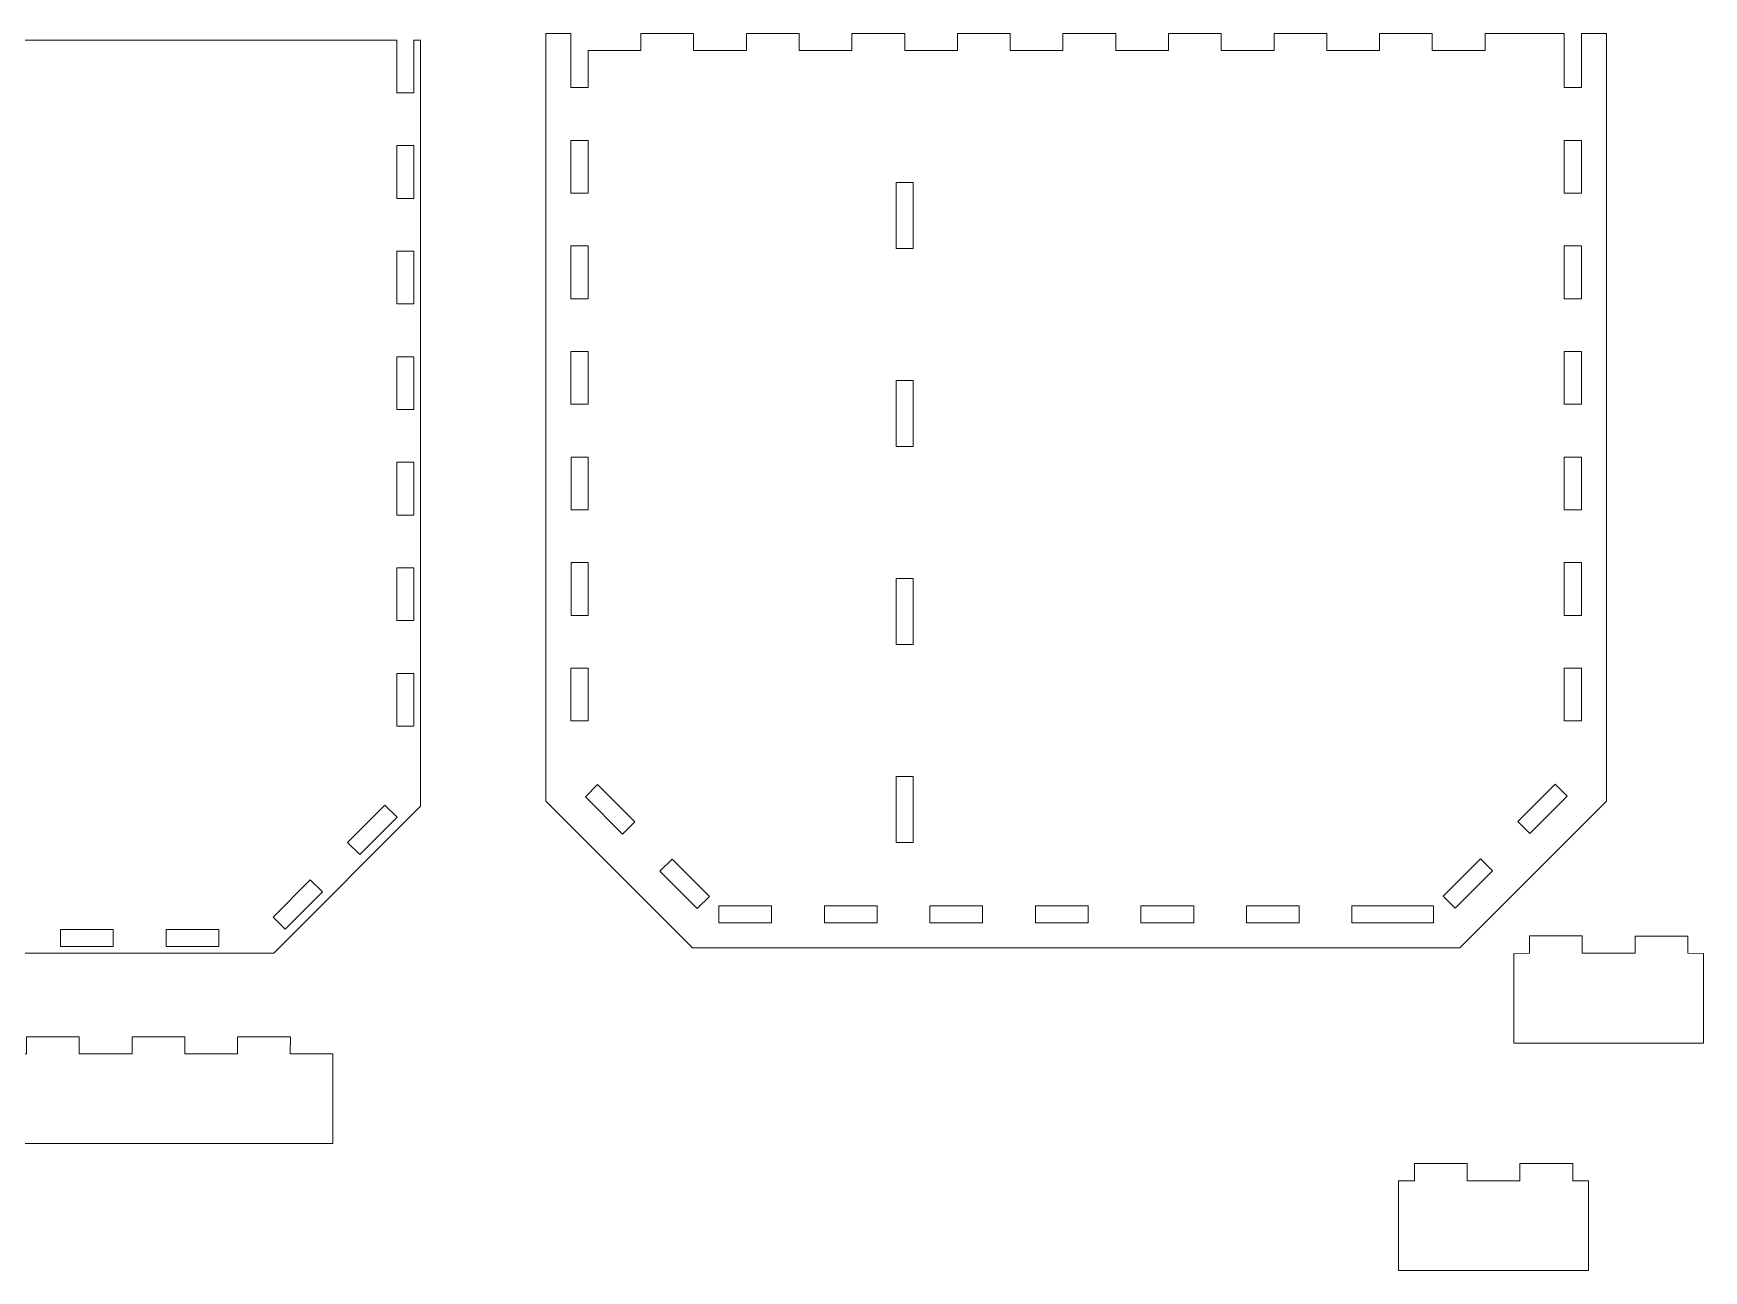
# Model space of a CAD drawing. Header units: millimetres. Extents: x -119 to 3616, y -1141 to -7.
# Drawn here: x 222 to 855, y -888 to -419 of the extents above; entities that cross this region are included whole.
import ezdxf

# ---------------------------------------------------------------- set-up
doc = ezdxf.new("R2010")
doc.units = ezdxf.units.MM
doc.header["$MEASUREMENT"] = 0
doc.layers.add('Layer 1', color=7, linetype='Continuous')

msp = doc.modelspace()

# ---------------------------------------------------------------- linework, layer by layer
at = {"layer": 'Layer 1', "color": 250, "lineweight": 9}
for points, knots in [([(-33.1546, -421.3291), (-33.1546, -421.3291), (-30.6485, -421.3292), (-30.6485, -421.3292), (-30.6485, -421.3292), (-30.6485, -421.3292), (-30.6485, -441.3373), (-30.6485, -441.3373), (-30.6485, -441.3373), (-30.6485, -441.3373), (-24.1546, -441.329), (-24.1546, -441.329), (-24.1546, -441.329), (-24.1546, -441.329), (-24.1546, -421.3291), (-24.1546, -421.3291), (-24.1546, -421.3291), (-24.1546, -421.3291), (359.8513, -421.3291), (359.8513, -421.3291), (359.8513, -421.3291), (359.8513, -421.3291), (359.8513, -441.329), (359.8513, -441.329), (359.8513, -441.329), (359.8513, -441.329), (366.3513, -441.3373), (366.3513, -441.3373), (366.3513, -441.3373), (366.3513, -441.3373), (366.3719, -421.3292), (366.3719, -421.3292), (366.3719, -421.3292), (366.3719, -421.3292), (368.8453, -421.3291), (368.8453, -421.3291), (368.8453, -421.3291), (368.8453, -421.3291), (368.8453, -711.6661), (368.8453, -711.6661), (368.8453, -711.6661), (368.8453, -711.6661), (313.2375, -767.329), (313.2375, -767.329), (313.2375, -767.329), (313.2375, -767.329), (22.4267, -767.329), (22.4267, -767.329), (22.4267, -767.329), (22.4267, -767.329), (-33.1546, -711.6655), (-33.1546, -711.6655), (-33.1546, -711.6655), (-33.1546, -711.6655), (-33.1546, -421.3291), (-33.1546, -421.3291)], [0, 0, 0, 0, 0.06666667, 0.06666667, 0.06666667, 0.06666667, 0.13333333, 0.13333333, 0.13333333, 0.13333333, 0.2, 0.2, 0.2, 0.2, 0.26666667, 0.26666667, 0.26666667, 0.26666667, 0.33333333, 0.33333333, 0.33333333, 0.33333333, 0.4, 0.4, 0.4, 0.4, 0.46666667, 0.46666667, 0.46666667, 0.46666667, 0.53333333, 0.53333333, 0.53333333, 0.53333333, 0.6, 0.6, 0.6, 0.6, 0.66666667, 0.66666667, 0.66666667, 0.66666667, 0.73333333, 0.73333333, 0.73333333, 0.73333333, 0.8, 0.8, 0.8, 0.8, 0.86666667, 0.86666667, 0.86666667, 0.86666667, 1, 1, 1, 1]), ([(416.373, -418.8709), (416.373, -418.8709), (425.8378, -418.871), (425.8378, -418.871), (425.8378, -418.871), (425.8378, -418.871), (425.8543, -439.3565), (425.8543, -439.3565), (425.8543, -439.3565), (425.8543, -439.3565), (432.3895, -439.3564), (432.3895, -439.3564), (432.3895, -439.3564), (432.3895, -439.3564), (432.3895, -425.3565), (432.3895, -425.3565), (432.3895, -425.3565), (432.3895, -425.3565), (452.3895, -425.3565), (452.3895, -425.3565), (452.3895, -425.3565), (452.3895, -425.3565), (452.3895, -418.869), (452.3895, -418.869), (452.3895, -418.869), (452.3895, -418.869), (472.3895, -418.869), (472.3895, -418.869), (472.3895, -418.869), (472.3895, -418.869), (472.3895, -425.3565), (472.3895, -425.3565), (472.3895, -425.3565), (472.3895, -425.3565), (492.3895, -425.3565), (492.3895, -425.3565), (492.3895, -425.3565), (492.3895, -425.3565), (492.3895, -418.8667), (492.3895, -418.8667), (492.3895, -418.8667), (492.3895, -418.8667), (512.3895, -418.8667), (512.3895, -418.8667), (512.3895, -418.8667), (512.3895, -418.8667), (512.3895, -425.3565), (512.3895, -425.3565), (512.3895, -425.3565), (512.3895, -425.3565), (532.3895, -425.3565), (532.3895, -425.3565), (532.3895, -425.3565), (532.3895, -425.3565), (532.3895, -418.8482), (532.3895, -418.8482), (532.3895, -418.8482), (532.3895, -418.8482), (552.3895, -418.8482), (552.3895, -418.8482), (552.3895, -418.8482), (552.3895, -418.8482), (552.3895, -425.3565), (552.3895, -425.3565), (552.3895, -425.3565), (552.3895, -425.3565), (572.3895, -425.3565), (572.3895, -425.3565), (572.3895, -425.3565), (572.3895, -425.3565), (572.3894, -418.8292), (572.3894, -418.8292), (572.3894, -418.8292), (572.3894, -418.8292), (592.3894, -418.8292), (592.3894, -418.8292), (592.3894, -418.8292), (592.3894, -418.8292), (592.3895, -425.3565), (592.3895, -425.3565), (592.3895, -425.3565), (592.3895, -425.3565), (612.3895, -425.3565), (612.3895, -425.3565), (612.3895, -425.3565), (612.3895, -425.3565), (612.3894, -418.827), (612.3894, -418.827), (612.3894, -418.827), (612.3894, -418.827), (632.3894, -418.827), (632.3894, -418.827), (632.3894, -418.827), (632.3894, -418.827), (632.3895, -425.3565), (632.3895, -425.3565), (632.3895, -425.3565), (632.3895, -425.3565), (652.3895, -425.3565), (652.3895, -425.3565), (652.3895, -425.3565), (652.3895, -425.3565), (652.3894, -418.8415), (652.3894, -418.8415), (652.3894, -418.8415), (652.3894, -418.8415), (672.3894, -418.8415), (672.3894, -418.8415), (672.3894, -418.8415), (672.3894, -418.8415), (672.3895, -425.3565), (672.3895, -425.3565), (672.3895, -425.3565), (672.3895, -425.3565), (692.3895, -425.3565), (692.3895, -425.3565), (692.3895, -425.3565), (692.3895, -425.3565), (692.3894, -418.8392), (692.3894, -418.8392), (692.3894, -418.8392), (692.3894, -418.8392), (712.3894, -418.8392), (712.3894, -418.8392), (712.3894, -418.8392), (712.3894, -418.8392), (712.3895, -425.3565), (712.3895, -425.3565), (712.3895, -425.3565), (712.3895, -425.3565), (732.3895, -425.3565), (732.3895, -425.3565), (732.3895, -425.3565), (732.3895, -425.3565), (732.3894, -418.8535), (732.3894, -418.8535), (732.3894, -418.8535), (732.3894, -418.8535), (752.3894, -418.8535), (752.3894, -418.8535), (752.3894, -418.8535), (752.3894, -418.8535), (752.3895, -425.3565), (752.3895, -425.3565), (752.3895, -425.3565), (752.3895, -425.3565), (772.3895, -425.3565), (772.3895, -425.3565), (772.3895, -425.3565), (772.3895, -425.3565), (772.3894, -418.8512), (772.3894, -418.8512), (772.3894, -418.8512), (772.3894, -418.8512), (802.3954, -418.8512), (802.3954, -418.8512), (802.3954, -418.8512), (802.3954, -418.8512), (802.3955, -439.3564), (802.3955, -439.3564), (802.3955, -439.3564), (802.3955, -439.3564), (808.9605, -439.3564), (808.9605, -439.3564), (808.9605, -439.3564), (808.9605, -439.3564), (808.9605, -418.8497), (808.9605, -418.8497), (808.9605, -418.8497), (808.9605, -418.8497), (818.3895, -418.8497), (818.3895, -418.8497), (818.3895, -418.8497), (818.3895, -418.8497), (818.3895, -709.6935), (818.3895, -709.6935), (818.3895, -709.6935), (818.3895, -709.6935), (762.7817, -765.3564), (762.7817, -765.3564), (762.7817, -765.3564), (762.7817, -765.3564), (471.9709, -765.3564), (471.9709, -765.3564), (471.9709, -765.3564), (471.9709, -765.3564), (416.3895, -709.6929), (416.3895, -709.6929), (416.3895, -709.6929), (416.3895, -709.6929), (416.373, -418.8709), (416.373, -418.8709)], [0, 0, 0, 0, 0.02040816, 0.02040816, 0.02040816, 0.02040816, 0.04081633, 0.04081633, 0.04081633, 0.04081633, 0.06122449, 0.06122449, 0.06122449, 0.06122449, 0.08163265, 0.08163265, 0.08163265, 0.08163265, 0.10204082, 0.10204082, 0.10204082, 0.10204082, 0.12244898, 0.12244898, 0.12244898, 0.12244898, 0.14285714, 0.14285714, 0.14285714, 0.14285714, 0.16326531, 0.16326531, 0.16326531, 0.16326531, 0.18367347, 0.18367347, 0.18367347, 0.18367347, 0.20408163, 0.20408163, 0.20408163, 0.20408163, 0.2244898, 0.2244898, 0.2244898, 0.2244898, 0.24489796, 0.24489796, 0.24489796, 0.24489796, 0.26530612, 0.26530612, 0.26530612, 0.26530612, 0.28571429, 0.28571429, 0.28571429, 0.28571429, 0.30612245, 0.30612245, 0.30612245, 0.30612245, 0.32653061, 0.32653061, 0.32653061, 0.32653061, 0.34693878, 0.34693878, 0.34693878, 0.34693878, 0.36734694, 0.36734694, 0.36734694, 0.36734694, 0.3877551, 0.3877551, 0.3877551, 0.3877551, 0.40816327, 0.40816327, 0.40816327, 0.40816327, 0.42857143, 0.42857143, 0.42857143, 0.42857143, 0.44897959, 0.44897959, 0.44897959, 0.44897959, 0.46938776, 0.46938776, 0.46938776, 0.46938776, 0.48979592, 0.48979592, 0.48979592, 0.48979592, 0.51020408, 0.51020408, 0.51020408, 0.51020408, 0.53061224, 0.53061224, 0.53061224, 0.53061224, 0.55102041, 0.55102041, 0.55102041, 0.55102041, 0.57142857, 0.57142857, 0.57142857, 0.57142857, 0.59183673, 0.59183673, 0.59183673, 0.59183673, 0.6122449, 0.6122449, 0.6122449, 0.6122449, 0.63265306, 0.63265306, 0.63265306, 0.63265306, 0.65306122, 0.65306122, 0.65306122, 0.65306122, 0.67346939, 0.67346939, 0.67346939, 0.67346939, 0.69387755, 0.69387755, 0.69387755, 0.69387755, 0.71428571, 0.71428571, 0.71428571, 0.71428571, 0.73469388, 0.73469388, 0.73469388, 0.73469388, 0.75510204, 0.75510204, 0.75510204, 0.75510204, 0.7755102, 0.7755102, 0.7755102, 0.7755102, 0.79591837, 0.79591837, 0.79591837, 0.79591837, 0.81632653, 0.81632653, 0.81632653, 0.81632653, 0.83673469, 0.83673469, 0.83673469, 0.83673469, 0.85714286, 0.85714286, 0.85714286, 0.85714286, 0.87755102, 0.87755102, 0.87755102, 0.87755102, 0.89795918, 0.89795918, 0.89795918, 0.89795918, 0.91836735, 0.91836735, 0.91836735, 0.91836735, 0.93877551, 0.93877551, 0.93877551, 0.93877551, 0.95918367, 0.95918367, 0.95918367, 0.95918367, 1, 1, 1, 1]), ([(359.8513, -461.329), (359.8513, -461.329), (366.3513, -461.329), (366.3513, -461.329), (366.3513, -461.329), (366.3513, -461.329), (366.3513, -481.329), (366.3513, -481.329), (366.3513, -481.329), (366.3513, -481.329), (359.8513, -481.329), (359.8513, -481.329), (359.8513, -481.329), (359.8513, -481.329), (359.8513, -461.329), (359.8513, -461.329)], [0, 0, 0, 0, 0.2, 0.2, 0.2, 0.2, 0.4, 0.4, 0.4, 0.4, 0.6, 0.6, 0.6, 0.6, 1, 1, 1, 1]), ([(425.8571, -459.3565), (425.8571, -459.3565), (432.3895, -459.3564), (432.3895, -459.3564), (432.3895, -459.3564), (432.3895, -459.3564), (432.3895, -479.3564), (432.3895, -479.3564), (432.3895, -479.3564), (432.3895, -479.3564), (425.8571, -479.3565), (425.8571, -479.3565), (425.8571, -479.3565), (425.8571, -479.3565), (425.8571, -459.3565), (425.8571, -459.3565)], [0, 0, 0, 0, 0.2, 0.2, 0.2, 0.2, 0.4, 0.4, 0.4, 0.4, 0.6, 0.6, 0.6, 0.6, 1, 1, 1, 1]), ([(802.3955, -459.3564), (802.3955, -459.3564), (808.8964, -459.3565), (808.8964, -459.3565), (808.8964, -459.3565), (808.8964, -459.3565), (808.8964, -479.3565), (808.8964, -479.3565), (808.8964, -479.3565), (808.8964, -479.3565), (802.3955, -479.3564), (802.3955, -479.3564), (802.3955, -479.3564), (802.3955, -479.3564), (802.3955, -459.3564), (802.3955, -459.3564)], [0, 0, 0, 0, 0.2, 0.2, 0.2, 0.2, 0.4, 0.4, 0.4, 0.4, 0.6, 0.6, 0.6, 0.6, 1, 1, 1, 1]), ([(549.1395, -475.3564), (549.1395, -475.3564), (555.6395, -475.3564), (555.6395, -475.3564), (555.6395, -475.3564), (555.6395, -475.3564), (555.6395, -500.3564), (555.6395, -500.3564), (555.6395, -500.3564), (555.6395, -500.3564), (549.1395, -500.3564), (549.1395, -500.3564), (549.1395, -500.3564), (549.1395, -500.3564), (549.1395, -475.3564), (549.1395, -475.3564)], [0, 0, 0, 0, 0.2, 0.2, 0.2, 0.2, 0.4, 0.4, 0.4, 0.4, 0.6, 0.6, 0.6, 0.6, 1, 1, 1, 1]), ([(425.8924, -499.3565), (425.8924, -499.3565), (432.3895, -499.3564), (432.3895, -499.3564), (432.3895, -499.3564), (432.3895, -499.3564), (432.3895, -519.3564), (432.3895, -519.3564), (432.3895, -519.3564), (432.3895, -519.3564), (425.8924, -519.3565), (425.8924, -519.3565), (425.8924, -519.3565), (425.8924, -519.3565), (425.8924, -499.3565), (425.8924, -499.3565)], [0, 0, 0, 0, 0.2, 0.2, 0.2, 0.2, 0.4, 0.4, 0.4, 0.4, 0.6, 0.6, 0.6, 0.6, 1, 1, 1, 1]), ([(802.3955, -499.3564), (802.3955, -499.3564), (808.8991, -499.3565), (808.8991, -499.3565), (808.8991, -499.3565), (808.8991, -499.3565), (808.8991, -519.3565), (808.8991, -519.3565), (808.8991, -519.3565), (808.8991, -519.3565), (802.3955, -519.3564), (802.3955, -519.3564), (802.3955, -519.3564), (802.3955, -519.3564), (802.3955, -499.3564), (802.3955, -499.3564)], [0, 0, 0, 0, 0.2, 0.2, 0.2, 0.2, 0.4, 0.4, 0.4, 0.4, 0.6, 0.6, 0.6, 0.6, 1, 1, 1, 1]), ([(359.8513, -501.329), (359.8513, -501.329), (366.3513, -501.329), (366.3513, -501.329), (366.3513, -501.329), (366.3513, -501.329), (366.3513, -521.3456), (366.3513, -521.3456), (366.3513, -521.3456), (366.3513, -521.3456), (359.8513, -521.329), (359.8513, -521.329), (359.8513, -521.329), (359.8513, -521.329), (359.8513, -501.329), (359.8513, -501.329)], [0, 0, 0, 0, 0.2, 0.2, 0.2, 0.2, 0.4, 0.4, 0.4, 0.4, 0.6, 0.6, 0.6, 0.6, 1, 1, 1, 1]), ([(359.8513, -541.329), (359.8513, -541.329), (366.3513, -541.329), (366.3513, -541.329), (366.3513, -541.329), (366.3513, -541.329), (366.3513, -561.3372), (366.3513, -561.3372), (366.3513, -561.3372), (366.3513, -561.3372), (359.8513, -561.329), (359.8513, -561.329), (359.8513, -561.329), (359.8513, -561.329), (359.8513, -541.329), (359.8513, -541.329)], [0, 0, 0, 0, 0.2, 0.2, 0.2, 0.2, 0.4, 0.4, 0.4, 0.4, 0.6, 0.6, 0.6, 0.6, 1, 1, 1, 1]), ([(425.8291, -539.3564), (425.8291, -539.3564), (432.3895, -539.3564), (432.3895, -539.3564), (432.3895, -539.3564), (432.3895, -539.3564), (432.3895, -559.3564), (432.3895, -559.3564), (432.3895, -559.3564), (432.3895, -559.3564), (425.8291, -559.3564), (425.8291, -559.3564), (425.8291, -559.3564), (425.8291, -559.3564), (425.8291, -539.3564), (425.8291, -539.3564)], [0, 0, 0, 0, 0.2, 0.2, 0.2, 0.2, 0.4, 0.4, 0.4, 0.4, 0.6, 0.6, 0.6, 0.6, 1, 1, 1, 1]), ([(802.3955, -539.3564), (802.3955, -539.3564), (808.935, -539.3564), (808.935, -539.3564), (808.935, -539.3564), (808.935, -539.3564), (808.935, -559.3564), (808.935, -559.3564), (808.935, -559.3564), (808.935, -559.3564), (802.3955, -559.3564), (802.3955, -559.3564), (802.3955, -559.3564), (802.3955, -559.3564), (802.3955, -539.3564), (802.3955, -539.3564)], [0, 0, 0, 0, 0.2, 0.2, 0.2, 0.2, 0.4, 0.4, 0.4, 0.4, 0.6, 0.6, 0.6, 0.6, 1, 1, 1, 1]), ([(549.1395, -550.3564), (549.1395, -550.3564), (555.6395, -550.3564), (555.6395, -550.3564), (555.6395, -550.3564), (555.6395, -550.3564), (555.6395, -575.3564), (555.6395, -575.3564), (555.6395, -575.3564), (555.6395, -575.3564), (549.1395, -575.3564), (549.1395, -575.3564), (549.1395, -575.3564), (549.1395, -575.3564), (549.1395, -550.3564), (549.1395, -550.3564)], [0, 0, 0, 0, 0.2, 0.2, 0.2, 0.2, 0.4, 0.4, 0.4, 0.4, 0.6, 0.6, 0.6, 0.6, 1, 1, 1, 1]), ([(359.8513, -581.329), (359.8513, -581.329), (366.3513, -581.329), (366.3513, -581.329), (366.3513, -581.329), (366.3513, -581.329), (366.3513, -601.3393), (366.3513, -601.3393), (366.3513, -601.3393), (366.3513, -601.3393), (359.8513, -601.329), (359.8513, -601.329), (359.8513, -601.329), (359.8513, -601.329), (359.8513, -581.329), (359.8513, -581.329)], [0, 0, 0, 0, 0.2, 0.2, 0.2, 0.2, 0.4, 0.4, 0.4, 0.4, 0.6, 0.6, 0.6, 0.6, 1, 1, 1, 1]), ([(425.9309, -579.3563), (425.9309, -579.3563), (432.3895, -579.3564), (432.3895, -579.3564), (432.3895, -579.3564), (432.3895, -579.3564), (432.3895, -599.3564), (432.3895, -599.3564), (432.3895, -599.3564), (432.3895, -599.3564), (425.9309, -599.3563), (425.9309, -599.3563), (425.9309, -599.3563), (425.9309, -599.3563), (425.9309, -579.3563), (425.9309, -579.3563)], [0, 0, 0, 0, 0.2, 0.2, 0.2, 0.2, 0.4, 0.4, 0.4, 0.4, 0.6, 0.6, 0.6, 0.6, 1, 1, 1, 1]), ([(802.3955, -579.3564), (802.3955, -579.3564), (808.9375, -579.3564), (808.9375, -579.3564), (808.9375, -579.3564), (808.9375, -579.3564), (808.9375, -599.3564), (808.9375, -599.3564), (808.9375, -599.3564), (808.9375, -599.3564), (802.3955, -599.3564), (802.3955, -599.3564), (802.3955, -599.3564), (802.3955, -599.3564), (802.3955, -579.3564), (802.3955, -579.3564)], [0, 0, 0, 0, 0.2, 0.2, 0.2, 0.2, 0.4, 0.4, 0.4, 0.4, 0.6, 0.6, 0.6, 0.6, 1, 1, 1, 1]), ([(425.9002, -619.3564), (425.9002, -619.3564), (432.3895, -619.3564), (432.3895, -619.3564), (432.3895, -619.3564), (432.3895, -619.3564), (432.3895, -639.3564), (432.3895, -639.3564), (432.3895, -639.3564), (432.3895, -639.3564), (425.9002, -639.3564), (425.9002, -639.3564), (425.9002, -639.3564), (425.9002, -639.3564), (425.9002, -619.3564), (425.9002, -619.3564)], [0, 0, 0, 0, 0.2, 0.2, 0.2, 0.2, 0.4, 0.4, 0.4, 0.4, 0.6, 0.6, 0.6, 0.6, 1, 1, 1, 1]), ([(802.3955, -619.3564), (802.3955, -619.3564), (808.9398, -619.3563), (808.9398, -619.3563), (808.9398, -619.3563), (808.9398, -619.3563), (808.9398, -639.3563), (808.9398, -639.3563), (808.9398, -639.3563), (808.9398, -639.3563), (802.3955, -639.3564), (802.3955, -639.3564), (802.3955, -639.3564), (802.3955, -639.3564), (802.3955, -619.3564), (802.3955, -619.3564)], [0, 0, 0, 0, 0.2, 0.2, 0.2, 0.2, 0.4, 0.4, 0.4, 0.4, 0.6, 0.6, 0.6, 0.6, 1, 1, 1, 1]), ([(359.8513, -621.329), (359.8513, -621.329), (366.3513, -621.3291), (366.3513, -621.3291), (366.3513, -621.3291), (366.3513, -621.3291), (366.3513, -641.3207), (366.3513, -641.3207), (366.3513, -641.3207), (366.3513, -641.3207), (359.8513, -641.329), (359.8513, -641.329), (359.8513, -641.329), (359.8513, -641.329), (359.8513, -621.329), (359.8513, -621.329)], [0, 0, 0, 0, 0.2, 0.2, 0.2, 0.2, 0.4, 0.4, 0.4, 0.4, 0.6, 0.6, 0.6, 0.6, 1, 1, 1, 1]), ([(549.1395, -625.3564), (549.1395, -625.3564), (555.6395, -625.3564), (555.6395, -625.3564), (555.6395, -625.3564), (555.6395, -625.3564), (555.6395, -650.3564), (555.6395, -650.3564), (555.6395, -650.3564), (555.6395, -650.3564), (549.1395, -650.3564), (549.1395, -650.3564), (549.1395, -650.3564), (549.1395, -650.3564), (549.1395, -625.3564), (549.1395, -625.3564)], [0, 0, 0, 0, 0.2, 0.2, 0.2, 0.2, 0.4, 0.4, 0.4, 0.4, 0.6, 0.6, 0.6, 0.6, 1, 1, 1, 1]), ([(359.8513, -661.329), (359.8513, -661.329), (366.3525, -661.329), (366.3525, -661.329), (366.3525, -661.329), (366.3525, -661.329), (366.3525, -681.329), (366.3525, -681.329), (366.3525, -681.329), (366.3525, -681.329), (359.8513, -681.329), (359.8513, -681.329), (359.8513, -681.329), (359.8513, -681.329), (359.8513, -661.329), (359.8513, -661.329)], [0, 0, 0, 0, 0.2, 0.2, 0.2, 0.2, 0.4, 0.4, 0.4, 0.4, 0.6, 0.6, 0.6, 0.6, 1, 1, 1, 1]), ([(425.8364, -659.3563), (425.8364, -659.3563), (432.3895, -659.3564), (432.3895, -659.3564), (432.3895, -659.3564), (432.3895, -659.3564), (432.3895, -679.3564), (432.3895, -679.3564), (432.3895, -679.3564), (432.3895, -679.3564), (425.8364, -679.3563), (425.8364, -679.3563), (425.8364, -679.3563), (425.8364, -679.3563), (425.8364, -659.3563), (425.8364, -659.3563)], [0, 0, 0, 0, 0.2, 0.2, 0.2, 0.2, 0.4, 0.4, 0.4, 0.4, 0.6, 0.6, 0.6, 0.6, 1, 1, 1, 1]), ([(802.3955, -659.3564), (802.3955, -659.3564), (808.9087, -659.3563), (808.9087, -659.3563), (808.9087, -659.3563), (808.9087, -659.3563), (808.9087, -679.3563), (808.9087, -679.3563), (808.9087, -679.3563), (808.9087, -679.3563), (802.3955, -679.3564), (802.3955, -679.3564), (802.3955, -679.3564), (802.3955, -679.3564), (802.3955, -659.3564), (802.3955, -659.3564)], [0, 0, 0, 0, 0.2, 0.2, 0.2, 0.2, 0.4, 0.4, 0.4, 0.4, 0.6, 0.6, 0.6, 0.6, 1, 1, 1, 1]), ([(549.1395, -700.3564), (549.1395, -700.3564), (555.6395, -700.3564), (555.6395, -700.3564), (555.6395, -700.3564), (555.6395, -700.3564), (555.6395, -725.3564), (555.6395, -725.3564), (555.6395, -725.3564), (555.6395, -725.3564), (549.1395, -725.3564), (549.1395, -725.3564), (549.1395, -725.3564), (549.1395, -725.3564), (549.1395, -700.3564), (549.1395, -700.3564)], [0, 0, 0, 0, 0.2, 0.2, 0.2, 0.2, 0.4, 0.4, 0.4, 0.4, 0.6, 0.6, 0.6, 0.6, 1, 1, 1, 1]), ([(431.3397, -708.0503), (431.3397, -708.0503), (435.9554, -703.4016), (435.9554, -703.4016), (435.9554, -703.4016), (435.9554, -703.4016), (450.0976, -717.5437), (450.0976, -717.5437), (450.0976, -717.5437), (450.0976, -717.5437), (445.4818, -722.1925), (445.4818, -722.1925), (445.4818, -722.1925), (445.4818, -722.1925), (431.3397, -708.0503), (431.3397, -708.0503)], [0, 0, 0, 0, 0.2, 0.2, 0.2, 0.2, 0.4, 0.4, 0.4, 0.4, 0.6, 0.6, 0.6, 0.6, 1, 1, 1, 1]), ([(784.771, -717.4145), (784.771, -717.4145), (798.9132, -703.2723), (798.9132, -703.2723), (798.9132, -703.2723), (798.9132, -703.2723), (803.5022, -707.8613), (803.5022, -707.8613), (803.5022, -707.8613), (803.5022, -707.8613), (789.3601, -722.0034), (789.3601, -722.0034), (789.3601, -722.0034), (789.3601, -722.0034), (784.771, -717.4145), (784.771, -717.4145)], [0, 0, 0, 0, 0.2, 0.2, 0.2, 0.2, 0.4, 0.4, 0.4, 0.4, 0.6, 0.6, 0.6, 0.6, 1, 1, 1, 1]), ([(341.2268, -725.3871), (341.2268, -725.3871), (355.369, -711.2449), (355.369, -711.2449), (355.369, -711.2449), (355.369, -711.2449), (359.9657, -715.8253), (359.9657, -715.8253), (359.9657, -715.8253), (359.9657, -715.8253), (345.8071, -729.9839), (345.8071, -729.9839), (345.8071, -729.9839), (345.8071, -729.9839), (341.2268, -725.3871), (341.2268, -725.3871)], [0, 0, 0, 0, 0.2, 0.2, 0.2, 0.2, 0.4, 0.4, 0.4, 0.4, 0.6, 0.6, 0.6, 0.6, 1, 1, 1, 1]), ([(459.6254, -736.267), (459.6254, -736.267), (464.2397, -731.6858), (464.2397, -731.6858), (464.2397, -731.6858), (464.2397, -731.6858), (478.3818, -745.828), (478.3818, -745.828), (478.3818, -745.828), (478.3818, -745.828), (473.7676, -750.4091), (473.7676, -750.4091), (473.7676, -750.4091), (473.7676, -750.4091), (459.6254, -736.267), (459.6254, -736.267)], [0, 0, 0, 0, 0.2, 0.2, 0.2, 0.2, 0.4, 0.4, 0.4, 0.4, 0.6, 0.6, 0.6, 0.6, 1, 1, 1, 1]), ([(756.4867, -745.6987), (756.4867, -745.6987), (770.6289, -731.5566), (770.6289, -731.5566), (770.6289, -731.5566), (770.6289, -731.5566), (775.244, -736.1718), (775.244, -736.1718), (775.244, -736.1718), (775.244, -736.1718), (761.1018, -750.3139), (761.1018, -750.3139), (761.1018, -750.3139), (761.1018, -750.3139), (756.4867, -745.6987), (756.4867, -745.6987)], [0, 0, 0, 0, 0.2, 0.2, 0.2, 0.2, 0.4, 0.4, 0.4, 0.4, 0.6, 0.6, 0.6, 0.6, 1, 1, 1, 1]), ([(312.9425, -753.6713), (312.9425, -753.6713), (327.0847, -739.5292), (327.0847, -739.5292), (327.0847, -739.5292), (327.0847, -739.5292), (331.6815, -744.1096), (331.6815, -744.1096), (331.6815, -744.1096), (331.6815, -744.1096), (317.5352, -758.2559), (317.5352, -758.2559), (317.5352, -758.2559), (317.5352, -758.2559), (312.9425, -753.6713), (312.9425, -753.6713)], [0, 0, 0, 0, 0.2, 0.2, 0.2, 0.2, 0.4, 0.4, 0.4, 0.4, 0.6, 0.6, 0.6, 0.6, 1, 1, 1, 1]), ([(481.9448, -749.3564), (481.9448, -749.3564), (501.9448, -749.3564), (501.9448, -749.3564), (501.9448, -749.3564), (501.9448, -749.3564), (501.9118, -755.8746), (501.9118, -755.8746), (501.9118, -755.8746), (501.9118, -755.8746), (481.9118, -755.8746), (481.9118, -755.8746), (481.9118, -755.8746), (481.9118, -755.8746), (481.9448, -749.3564), (481.9448, -749.3564)], [0, 0, 0, 0, 0.2, 0.2, 0.2, 0.2, 0.4, 0.4, 0.4, 0.4, 0.6, 0.6, 0.6, 0.6, 1, 1, 1, 1]), ([(521.9448, -749.3564), (521.9448, -749.3564), (541.9448, -749.3564), (541.9448, -749.3564), (541.9448, -749.3564), (541.9448, -749.3564), (541.9447, -755.8726), (541.9447, -755.8726), (541.9447, -755.8726), (541.9447, -755.8726), (521.9447, -755.8726), (521.9447, -755.8726), (521.9447, -755.8726), (521.9447, -755.8726), (521.9448, -749.3564), (521.9448, -749.3564)], [0, 0, 0, 0, 0.2, 0.2, 0.2, 0.2, 0.4, 0.4, 0.4, 0.4, 0.6, 0.6, 0.6, 0.6, 1, 1, 1, 1]), ([(561.9448, -749.3564), (561.9448, -749.3564), (581.9448, -749.3564), (581.9448, -749.3564), (581.9448, -749.3564), (581.9448, -749.3564), (581.9447, -755.8541), (581.9447, -755.8541), (581.9447, -755.8541), (581.9447, -755.8541), (561.9447, -755.8541), (561.9447, -755.8541), (561.9447, -755.8541), (561.9447, -755.8541), (561.9448, -749.3564), (561.9448, -749.3564)], [0, 0, 0, 0, 0.2, 0.2, 0.2, 0.2, 0.4, 0.4, 0.4, 0.4, 0.6, 0.6, 0.6, 0.6, 1, 1, 1, 1]), ([(601.9448, -749.3564), (601.9448, -749.3564), (621.9448, -749.3564), (621.9448, -749.3564), (621.9448, -749.3564), (621.9448, -749.3564), (621.9448, -755.8686), (621.9448, -755.8686), (621.9448, -755.8686), (621.9448, -755.8686), (601.9448, -755.8686), (601.9448, -755.8686), (601.9448, -755.8686), (601.9448, -755.8686), (601.9448, -749.3564), (601.9448, -749.3564)], [0, 0, 0, 0, 0.2, 0.2, 0.2, 0.2, 0.4, 0.4, 0.4, 0.4, 0.6, 0.6, 0.6, 0.6, 1, 1, 1, 1]), ([(641.9448, -749.3564), (641.9448, -749.3564), (661.9448, -749.3564), (661.9448, -749.3564), (661.9448, -749.3564), (661.9448, -749.3564), (661.9447, -755.8502), (661.9447, -755.8502), (661.9447, -755.8502), (661.9447, -755.8502), (641.9447, -755.8502), (641.9447, -755.8502), (641.9447, -755.8502), (641.9447, -755.8502), (641.9448, -749.3564), (641.9448, -749.3564)], [0, 0, 0, 0, 0.2, 0.2, 0.2, 0.2, 0.4, 0.4, 0.4, 0.4, 0.6, 0.6, 0.6, 0.6, 1, 1, 1, 1]), ([(681.9448, -749.3564), (681.9448, -749.3564), (701.9448, -749.3564), (701.9448, -749.3564), (701.9448, -749.3564), (701.9448, -749.3564), (701.9448, -755.8811), (701.9448, -755.8811), (701.9448, -755.8811), (701.9448, -755.8811), (681.9448, -755.8811), (681.9448, -755.8811), (681.9448, -755.8811), (681.9448, -755.8811), (681.9448, -749.3564), (681.9448, -749.3564)], [0, 0, 0, 0, 0.2, 0.2, 0.2, 0.2, 0.4, 0.4, 0.4, 0.4, 0.6, 0.6, 0.6, 0.6, 1, 1, 1, 1]), ([(721.9448, -749.3564), (721.9448, -749.3564), (752.8479, -749.3564), (752.8479, -749.3564), (752.8479, -749.3564), (752.8479, -749.3564), (752.8478, -755.8789), (752.8478, -755.8789), (752.8478, -755.8789), (752.8478, -755.8789), (721.9447, -755.8789), (721.9447, -755.8789), (721.9447, -755.8789), (721.9447, -755.8789), (721.9448, -749.3564), (721.9448, -749.3564)], [0, 0, 0, 0, 0.2, 0.2, 0.2, 0.2, 0.4, 0.4, 0.4, 0.4, 0.6, 0.6, 0.6, 0.6, 1, 1, 1, 1]), ([(232.4007, -758.329), (232.4007, -758.329), (252.4007, -758.329), (252.4007, -758.329), (252.4007, -758.329), (252.4007, -758.329), (252.4089, -764.829), (252.4089, -764.829), (252.4089, -764.829), (252.4089, -764.829), (232.3842, -764.829), (232.3842, -764.829), (232.3842, -764.829), (232.3842, -764.829), (232.4007, -758.329), (232.4007, -758.329)], [0, 0, 0, 0, 0.2, 0.2, 0.2, 0.2, 0.4, 0.4, 0.4, 0.4, 0.6, 0.6, 0.6, 0.6, 1, 1, 1, 1]), ([(272.4007, -758.329), (272.4007, -758.329), (292.4007, -758.329), (292.4007, -758.329), (292.4007, -758.329), (292.4007, -758.329), (292.4668, -764.829), (292.4668, -764.829), (292.4668, -764.829), (292.4668, -764.829), (272.3925, -764.829), (272.3925, -764.829), (272.3925, -764.829), (272.3925, -764.829), (272.4007, -758.329), (272.4007, -758.329)], [0, 0, 0, 0, 0.2, 0.2, 0.2, 0.2, 0.4, 0.4, 0.4, 0.4, 0.6, 0.6, 0.6, 0.6, 1, 1, 1, 1]), ([(789.2445, -767.379), (789.2445, -767.379), (789.2446, -760.8308), (789.2446, -760.8308), (789.2446, -760.8308), (789.2446, -760.8308), (809.2446, -760.8309), (809.2446, -760.8309), (809.2446, -760.8309), (809.2446, -760.8309), (809.2446, -767.3791), (809.2446, -767.3791)], [0, 0, 0, 0, 0.25, 0.25, 0.25, 0.25, 0.5, 0.5, 0.5, 0.5, 1, 1, 1, 1]), ([(829.2446, -767.3791), (829.2446, -767.3791), (829.2445, -760.897), (829.2445, -760.897), (829.2445, -760.897), (829.2445, -760.897), (849.2446, -760.897), (849.2446, -760.897), (849.2446, -760.897), (849.2446, -760.897), (849.2445, -767.3791), (849.2445, -767.3791)], [0, 0, 0, 0, 0.25, 0.25, 0.25, 0.25, 0.5, 0.5, 0.5, 0.5, 1, 1, 1, 1]), ([(855.2242, -767.4152), (855.2242, -767.4152), (855.2243, -801.4152), (855.2243, -801.4152), (855.2243, -801.4152), (855.2243, -801.4152), (783.2343, -801.4152), (783.2343, -801.4152), (783.2343, -801.4152), (783.2343, -801.4152), (783.2343, -767.4152), (783.2343, -767.4152)], [0, 0, 0, 0, 0.25, 0.25, 0.25, 0.25, 0.5, 0.5, 0.5, 0.5, 1, 1, 1, 1]), ([(54.7783, -798.9825), (54.7783, -798.9825), (79.4946, -798.9824), (79.4946, -798.9824), (79.4946, -798.9824), (79.4946, -798.9824), (79.4987, -805.4824), (79.4987, -805.4824), (79.4987, -805.4824), (79.4987, -805.4824), (99.4987, -805.4824), (99.4987, -805.4824), (99.4987, -805.4824), (99.4987, -805.4824), (99.5164, -798.9707), (99.5164, -798.9707), (99.5164, -798.9707), (99.5164, -798.9707), (119.5329, -798.9824), (119.5329, -798.9824), (119.5329, -798.9824), (119.5329, -798.9824), (119.4987, -805.4824), (119.4987, -805.4824), (119.4987, -805.4824), (119.4987, -805.4824), (139.4987, -805.4824), (139.4987, -805.4824), (139.4987, -805.4824), (139.4987, -805.4824), (139.4987, -798.9984), (139.4987, -798.9984), (139.4987, -798.9984), (139.4987, -798.9984), (159.4987, -798.9984), (159.4987, -798.9984), (159.4987, -798.9984), (159.4987, -798.9984), (159.4987, -805.4824), (159.4987, -805.4824), (159.4987, -805.4824), (159.4987, -805.4824), (179.4987, -805.4824), (179.4987, -805.4824), (179.4987, -805.4824), (179.4987, -805.4824), (179.4987, -798.9984), (179.4987, -798.9984), (179.4987, -798.9984), (179.4987, -798.9984), (199.4987, -798.9984), (199.4987, -798.9984), (199.4987, -798.9984), (199.4987, -798.9984), (199.4987, -805.4824), (199.4987, -805.4824), (199.4987, -805.4824), (199.4987, -805.4824), (219.4987, -805.4824), (219.4987, -805.4824), (219.4987, -805.4824), (219.4987, -805.4824), (219.4987, -798.9817), (219.4987, -798.9817), (219.4987, -798.9817), (219.4987, -798.9817), (239.4986, -798.9817), (239.4986, -798.9817), (239.4986, -798.9817), (239.4986, -798.9817), (239.4986, -805.4824), (239.4986, -805.4824), (239.4986, -805.4824), (239.4986, -805.4824), (259.4986, -805.4824), (259.4986, -805.4824), (259.4986, -805.4824), (259.4986, -805.4824), (259.4986, -799.0148), (259.4986, -799.0148), (259.4986, -799.0148), (259.4986, -799.0148), (279.4986, -799.0148), (279.4986, -799.0148), (279.4986, -799.0148), (279.4986, -799.0148), (279.4986, -805.4824), (279.4986, -805.4824), (279.4986, -805.4824), (279.4986, -805.4824), (299.4986, -805.4824), (299.4986, -805.4824), (299.4986, -805.4824), (299.4986, -805.4824), (299.5316, -798.9818), (299.5316, -798.9818), (299.5316, -798.9818), (299.5316, -798.9818), (319.5316, -798.9818), (319.5316, -798.9818), (319.5316, -798.9818), (319.5316, -798.9818), (319.4986, -805.4824), (319.4986, -805.4824), (319.4986, -805.4824), (319.4986, -805.4824), (335.6013, -805.4824), (335.6013, -805.4824), (335.6013, -805.4824), (335.6013, -805.4824), (335.6013, -839.4824), (335.6013, -839.4824), (335.6013, -839.4824), (335.6013, -839.4824), (54.7701, -839.4824), (54.7701, -839.4824), (54.7701, -839.4824), (54.7701, -839.4824), (54.7783, -798.9825), (54.7783, -798.9825)], [0, 0, 0, 0, 0.03225806, 0.03225806, 0.03225806, 0.03225806, 0.06451613, 0.06451613, 0.06451613, 0.06451613, 0.09677419, 0.09677419, 0.09677419, 0.09677419, 0.12903226, 0.12903226, 0.12903226, 0.12903226, 0.16129032, 0.16129032, 0.16129032, 0.16129032, 0.19354839, 0.19354839, 0.19354839, 0.19354839, 0.22580645, 0.22580645, 0.22580645, 0.22580645, 0.25806452, 0.25806452, 0.25806452, 0.25806452, 0.29032258, 0.29032258, 0.29032258, 0.29032258, 0.32258065, 0.32258065, 0.32258065, 0.32258065, 0.35483871, 0.35483871, 0.35483871, 0.35483871, 0.38709677, 0.38709677, 0.38709677, 0.38709677, 0.41935484, 0.41935484, 0.41935484, 0.41935484, 0.4516129, 0.4516129, 0.4516129, 0.4516129, 0.48387097, 0.48387097, 0.48387097, 0.48387097, 0.51612903, 0.51612903, 0.51612903, 0.51612903, 0.5483871, 0.5483871, 0.5483871, 0.5483871, 0.58064516, 0.58064516, 0.58064516, 0.58064516, 0.61290323, 0.61290323, 0.61290323, 0.61290323, 0.64516129, 0.64516129, 0.64516129, 0.64516129, 0.67741935, 0.67741935, 0.67741935, 0.67741935, 0.70967742, 0.70967742, 0.70967742, 0.70967742, 0.74193548, 0.74193548, 0.74193548, 0.74193548, 0.77419355, 0.77419355, 0.77419355, 0.77419355, 0.80645161, 0.80645161, 0.80645161, 0.80645161, 0.83870968, 0.83870968, 0.83870968, 0.83870968, 0.87096774, 0.87096774, 0.87096774, 0.87096774, 0.90322581, 0.90322581, 0.90322581, 0.90322581, 0.93548387, 0.93548387, 0.93548387, 0.93548387, 1, 1, 1, 1]), ([(745.6086, -853.5775), (745.6086, -853.5775), (745.6087, -847.0546), (745.6087, -847.0546), (745.6087, -847.0546), (745.6087, -847.0546), (765.6087, -847.0547), (765.6087, -847.0547), (765.6087, -847.0547), (765.6087, -847.0547), (765.6087, -853.5776), (765.6087, -853.5776)], [0, 0, 0, 0, 0.25, 0.25, 0.25, 0.25, 0.5, 0.5, 0.5, 0.5, 1, 1, 1, 1]), ([(785.6087, -853.5776), (785.6087, -853.5776), (785.6086, -847.071), (785.6086, -847.071), (785.6086, -847.071), (785.6086, -847.071), (805.6087, -847.071), (805.6087, -847.071), (805.6087, -847.071), (805.6087, -847.071), (805.6086, -853.5776), (805.6086, -853.5776)], [0, 0, 0, 0, 0.25, 0.25, 0.25, 0.25, 0.5, 0.5, 0.5, 0.5, 1, 1, 1, 1]), ([(811.5883, -853.6137), (811.5883, -853.6137), (811.5884, -887.6137), (811.5884, -887.6137), (811.5884, -887.6137), (811.5884, -887.6137), (739.5985, -887.6137), (739.5985, -887.6137), (739.5985, -887.6137), (739.5985, -887.6137), (739.5984, -853.6137), (739.5984, -853.6137)], [0, 0, 0, 0, 0.25, 0.25, 0.25, 0.25, 0.5, 0.5, 0.5, 0.5, 1, 1, 1, 1])]:
    msp.add_open_spline(points, degree=3, knots=knots, dxfattribs=at)
for points in [[(783.2343, -767.4152), (783.2343, -767.4152), (789.2445, -767.379), (789.2445, -767.379)], [(809.2446, -767.3791), (809.2446, -767.3791), (829.2446, -767.3791), (829.2446, -767.3791)], [(849.2445, -767.3791), (849.2445, -767.3791), (855.2242, -767.4152), (855.2242, -767.4152)], [(739.5984, -853.6137), (739.5984, -853.6137), (745.6086, -853.5775), (745.6086, -853.5775)], [(765.6087, -853.5776), (765.6087, -853.5776), (785.6087, -853.5776), (785.6087, -853.5776)], [(805.6086, -853.5776), (805.6086, -853.5776), (811.5883, -853.6137), (811.5883, -853.6137)]]:
    msp.add_open_spline(points, degree=3, dxfattribs=at)

doc.saveas('drawing.dxf')
